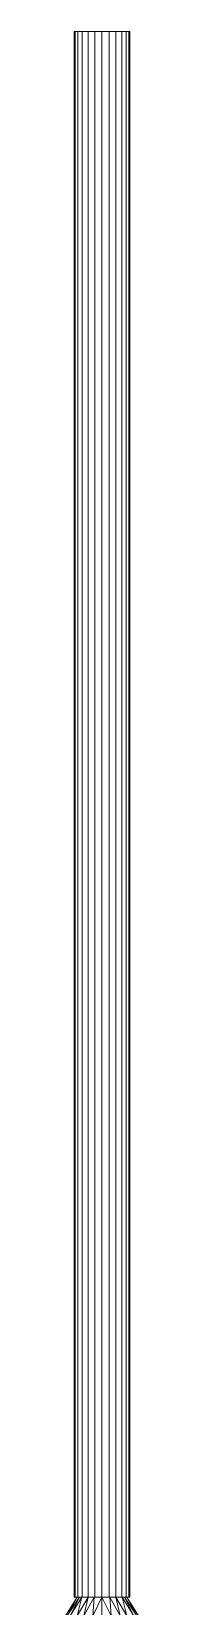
# Model space of a CAD drawing. Header units: inches. Extents: x -3033 to -2408, y 63 to 603.
# Drawn here: x -2417.6 to -2414.5, y 252.8 to 319.8 of the extents above; entities that cross this region are included whole.
import ezdxf

# ---------------------------------------------------------------- set-up
doc = ezdxf.new("R2010")
doc.units = ezdxf.units.IN
doc.header["$MEASUREMENT"] = 0
doc.layers.add('P-PIPE', color=3, linetype='Continuous', lineweight=9)
doc.layers.add('P-PIPE-CNTR', color=3, linetype='Continuous', lineweight=9)

# ---------------------------------------------------------------- blocks, each defined once
blk = doc.blocks.new('Transition - Generic - Plumbing-CW-1349033-07 - Penthouse Level')
at = {"layer": 'P-PIPE'}
mesh = blk.add_polyface(dxfattribs=at)
corners = [(0, -1.562), (0, -1.353, 0.781), (0, -0.781, 1.353), (0, 0, 1.562), (0, 0.781, 1.353), (0, 1.353, 0.781), (0, 1.562), (0, 1.353, -0.781), (0, 0.781, -1.353), (0, 0, -1.562), (0, -0.781, -1.353), (0, -1.353, -0.781)]
mesh.append_faces([[corners[k] for k in face] for face in [(0, 10, 11), (7, 5, 6)]], dxfattribs={"vtx0": -1})
mesh.append_faces([[corners[k] for k in face] for face in [(0, 5, 9, 10)]], dxfattribs={"vtx0": -1, "vtx1": -1, "vtx3": -1})
mesh.append_faces([[corners[k] for k in face] for face in [(5, 7, 8, 9)]], dxfattribs={"vtx0": -1, "vtx3": -1})
mesh.append_faces([[corners[k] for k in face] for face in [(4, 5, 0, 1)]], dxfattribs={"vtx1": -1, "vtx3": -1})
mesh.append_faces([[corners[k] for k in face] for face in [(2, 3, 4, 1)]], dxfattribs={"vtx2": -1})
mesh = blk.add_polyface(dxfattribs=at)
corners = [(0, -1.562), (0, -1.353, -0.781), (0, -0.781, -1.353), (0, 0, -1.562), (0, 0.781, -1.353), (0, 1.353, -0.781), (0, 1.562), (0.781, 1.062), (0.781, 0.86, -0.625), (0.781, 0.328, -1.01), (0.781, -0.328, -1.01), (0.781, -0.86, -0.625), (0.781, -1.062), (0, 1.488, -0.279), (0.781, 0.961, -0.312), (0, -1.488, -0.279), (0.781, -0.961, -0.312), (0.781, 0.594, -0.818), (0, 1.067, -1.067), (0, 0.391, -1.458), (0.781, -0.594, -0.818), (0, -1.067, -1.067), (0, -0.391, -1.458), (0.781, 0, -1.01)]
mesh.append_faces([[corners[k] for k in face] for face in [(7, 13, 6)]], dxfattribs={"vtx0": -1})
mesh.append_faces([[corners[k] for k in face] for face in [(10, 22, 23), (1, 16, 15), (5, 8, 18), (2, 20, 21), (19, 23, 3), (23, 19, 9)]], dxfattribs={"vtx0": -1, "vtx1": -1})
mesh.append_faces([[corners[k] for k in face] for face in [(5, 14, 8), (18, 8, 17), (13, 7, 14), (2, 10, 20), (15, 16, 12), (11, 1, 21), (10, 2, 22), (17, 4, 18), (23, 22, 3)]], dxfattribs={"vtx0": -1, "vtx2": -1})
mesh.append_faces([[corners[k] for k in face] for face in [(19, 4, 9), (5, 13, 14), (17, 9, 4), (20, 11, 21), (11, 16, 1)]], dxfattribs={"vtx1": -1, "vtx2": -1})
mesh.append_faces([[corners[k] for k in face] for face in [(12, 0, 15)]], dxfattribs={"vtx2": -1})
mesh = blk.add_polyface(dxfattribs=at)
corners = [(0, 1.562), (0, 1.353, 0.781), (0, 0.781, 1.353), (0, 0, 1.562), (0, -0.781, 1.353), (0, -1.353, 0.781), (0, -1.562), (0.781, -1.062), (0.781, -0.86, 0.625), (0.781, -0.328, 1.01), (0.781, 0.328, 1.01), (0.781, 0.86, 0.625), (0.781, 1.062), (0, -1.488, 0.279), (0.781, -0.961, 0.312), (0, 1.488, 0.279), (0.781, 0.961, 0.312), (0.781, -0.594, 0.818), (0, -1.067, 1.067), (0, -0.391, 1.458), (0.781, 0.594, 0.818), (0, 1.067, 1.067), (0, 0.391, 1.458), (0.781, 0, 1.01)]
mesh.append_faces([[corners[k] for k in face] for face in [(7, 13, 6)]], dxfattribs={"vtx0": -1})
mesh.append_faces([[corners[k] for k in face] for face in [(10, 22, 23), (1, 16, 15), (5, 8, 18), (2, 20, 21), (19, 23, 3), (23, 19, 9)]], dxfattribs={"vtx0": -1, "vtx1": -1})
mesh.append_faces([[corners[k] for k in face] for face in [(5, 14, 8), (18, 8, 17), (13, 7, 14), (2, 10, 20), (15, 16, 12), (11, 1, 21), (10, 2, 22), (17, 4, 18), (23, 22, 3)]], dxfattribs={"vtx0": -1, "vtx2": -1})
mesh.append_faces([[corners[k] for k in face] for face in [(19, 4, 9), (5, 13, 14), (17, 9, 4), (20, 11, 21), (11, 16, 1)]], dxfattribs={"vtx1": -1, "vtx2": -1})
mesh.append_faces([[corners[k] for k in face] for face in [(12, 0, 15)]], dxfattribs={"vtx2": -1})
mesh = blk.add_polyface(dxfattribs=at)
corners = [(0.781, -1.062), (0.781, -0.86, -0.625), (0.781, -0.328, -1.01), (0.781, 0.328, -1.01), (0.781, 0.86, -0.625), (0.781, 1.062), (0.781, 0.86, 0.625), (0.781, 0.328, 1.01), (0.781, -0.328, 1.01), (0.781, -0.86, 0.625)]
mesh.append_faces([[corners[k] for k in face] for face in [(1, 2, 9, 0)]], dxfattribs={"vtx1": -1})
mesh.append_faces([[corners[k] for k in face] for face in [(5, 6, 9, 2)]], dxfattribs={"vtx1": -1, "vtx2": -1, "vtx3": -1})
mesh.append_faces([[corners[k] for k in face] for face in [(7, 8, 9, 6), (3, 4, 5, 2)]], dxfattribs={"vtx2": -1})

msp = doc.modelspace()

# ---------------------------------------------------------------- linework, layer by layer
at = {"layer": 'P-PIPE-CNTR', "color": 1}
for p, q in [((-2416.06, 253.167, 1246), (-2416.06, 319.776, 1246)), ((-2416.06, 253.167, 1246), (-2416.06, 319.776, 1246)), ((-2416.06, 252.386, 1246), (-2416.06, 253.167, 1246))]:
    msp.add_line(p, q, dxfattribs=at)

# ---------------------------------------------------------------- block references
at = {"layer": 'P-PIPE', "color": 1, "rotation": 90}
msp.add_blockref('Transition - Generic - Plumbing-CW-1349033-07 - Penthouse Level', (-2416.06, 252.386, 1246), dxfattribs=at)

# ---------------------------------------------------------------- meshes
at = {"layer": 'P-PIPE', "color": 1}
mesh = msp.add_polyface(dxfattribs=at)
corners = [(-2414.872, 319.776, 1246), (-2414.913, 319.776, 1245.693), (-2415.031, 319.776, 1245.406), (-2415.22, 319.776, 1245.16), (-2415.466, 319.776, 1244.972), (-2415.752, 319.776, 1244.853), (-2416.06, 319.776, 1244.812), (-2416.367, 319.776, 1244.853), (-2416.653, 319.776, 1244.972), (-2416.9, 319.776, 1245.16), (-2417.088, 319.776, 1245.406), (-2417.207, 319.776, 1245.693), (-2417.247, 319.776, 1246), (-2417.207, 319.776, 1246.307), (-2417.088, 319.776, 1246.594), (-2416.9, 319.776, 1246.84), (-2416.653, 319.776, 1247.028), (-2416.367, 319.776, 1247.147), (-2416.06, 319.776, 1247.187), (-2415.752, 319.776, 1247.147), (-2415.466, 319.776, 1247.028), (-2415.22, 319.776, 1246.84), (-2415.031, 319.776, 1246.594), (-2414.913, 319.776, 1246.307)]
mesh.append_faces([[corners[k] for k in face] for face in [(10, 8, 9), (6, 4, 5), (16, 13, 14, 15), (22, 20, 21)]], dxfattribs={"vtx0": -1, "color": 1})
mesh.append_faces([[corners[k] for k in face] for face in [(16, 4, 8, 12), (20, 4, 16, 18)]], dxfattribs={"vtx0": -1, "vtx1": -1, "vtx2": -1, "vtx3": -1, "color": 1})
mesh.append_faces([[corners[k] for k in face] for face in [(16, 12, 13)]], dxfattribs={"vtx0": -1, "vtx2": -1, "color": 1})
mesh.append_faces([[corners[k] for k in face] for face in [(20, 22, 23, 0)]], dxfattribs={"vtx0": -1, "vtx3": -1, "color": 1})
mesh.append_faces([[corners[k] for k in face] for face in [(11, 12, 8, 10)]], dxfattribs={"vtx1": -1, "vtx2": -1, "color": 1})
mesh.append_faces([[corners[k] for k in face] for face in [(0, 1, 4, 20)]], dxfattribs={"vtx1": -1, "vtx2": -1, "vtx3": -1, "color": 1})
mesh.append_faces([[corners[k] for k in face] for face in [(2, 3, 4, 1), (16, 17, 18), (18, 19, 20)]], dxfattribs={"vtx2": -1, "color": 1})
mesh.append_faces([[corners[k] for k in face] for face in [(6, 7, 8, 4)]], dxfattribs={"vtx2": -1, "vtx3": -1, "color": 1})
mesh = msp.add_polyface(dxfattribs=at)
corners = [(-2417.247, 253.167, 1246), (-2417.207, 253.167, 1246.307), (-2417.088, 253.167, 1246.594), (-2416.9, 253.167, 1246.84), (-2416.653, 253.167, 1247.028), (-2416.367, 253.167, 1247.147), (-2416.06, 253.167, 1247.187), (-2416.06, 319.776, 1247.187), (-2416.367, 319.776, 1247.147), (-2416.653, 319.776, 1247.028), (-2416.9, 319.776, 1246.84), (-2417.088, 319.776, 1246.594), (-2417.207, 319.776, 1246.307), (-2417.247, 319.776, 1246)]
mesh.append_faces([[corners[k] for k in face] for face in [(7, 8, 5, 6)]], dxfattribs={"vtx1": -1, "color": 1})
mesh.append_faces([[corners[k] for k in face] for face in [(8, 9, 4, 5), (3, 4, 9, 10), (11, 12, 1, 2), (2, 3, 10, 11)]], dxfattribs={"vtx1": -1, "vtx3": -1, "color": 1})
mesh.append_faces([[corners[k] for k in face] for face in [(12, 13, 0, 1)]], dxfattribs={"vtx3": -1, "color": 1})
mesh = msp.add_polyface(dxfattribs=at)
corners = [(-2416.06, 253.167, 1244.812), (-2416.367, 253.167, 1244.853), (-2416.653, 253.167, 1244.972), (-2416.9, 253.167, 1245.16), (-2417.088, 253.167, 1245.406), (-2417.207, 253.167, 1245.693), (-2417.247, 253.167, 1246), (-2417.247, 319.776, 1246), (-2417.207, 319.776, 1245.693), (-2417.088, 319.776, 1245.406), (-2416.9, 319.776, 1245.16), (-2416.653, 319.776, 1244.972), (-2416.367, 319.776, 1244.853), (-2416.06, 319.776, 1244.812)]
mesh.append_faces([[corners[k] for k in face] for face in [(7, 8, 5, 6)]], dxfattribs={"vtx1": -1, "color": 1})
mesh.append_faces([[corners[k] for k in face] for face in [(8, 9, 4, 5), (3, 4, 9, 10), (11, 12, 1, 2), (2, 3, 10, 11)]], dxfattribs={"vtx1": -1, "vtx3": -1, "color": 1})
mesh.append_faces([[corners[k] for k in face] for face in [(12, 13, 0, 1)]], dxfattribs={"vtx3": -1, "color": 1})
mesh = msp.add_polyface(dxfattribs=at)
corners = [(-2416.06, 253.167, 1247.187), (-2415.752, 253.167, 1247.147), (-2415.466, 253.167, 1247.028), (-2415.22, 253.167, 1246.84), (-2415.031, 253.167, 1246.594), (-2414.913, 253.167, 1246.307), (-2414.872, 253.167, 1246), (-2414.872, 319.776, 1246), (-2414.913, 319.776, 1246.307), (-2415.031, 319.776, 1246.594), (-2415.22, 319.776, 1246.84), (-2415.466, 319.776, 1247.028), (-2415.752, 319.776, 1247.147), (-2416.06, 319.776, 1247.187)]
mesh.append_faces([[corners[k] for k in face] for face in [(8, 9, 4, 5), (3, 4, 9, 10), (11, 12, 1, 2), (2, 3, 10, 11)]], dxfattribs={"vtx1": -1, "vtx3": -1, "color": 1})
mesh.append_faces([[corners[k] for k in face] for face in [(6, 7, 8, 5)]], dxfattribs={"vtx2": -1, "color": 1})
mesh.append_faces([[corners[k] for k in face] for face in [(12, 13, 0, 1)]], dxfattribs={"vtx3": -1, "color": 1})
mesh = msp.add_polyface(dxfattribs=at)
corners = [(-2414.872, 253.167, 1246), (-2414.913, 253.167, 1245.693), (-2415.031, 253.167, 1245.406), (-2415.22, 253.167, 1245.16), (-2415.466, 253.167, 1244.972), (-2415.752, 253.167, 1244.853), (-2416.06, 253.167, 1244.812), (-2416.06, 319.776, 1244.812), (-2415.752, 319.776, 1244.853), (-2415.466, 319.776, 1244.972), (-2415.22, 319.776, 1245.16), (-2415.031, 319.776, 1245.406), (-2414.913, 319.776, 1245.693), (-2414.872, 319.776, 1246)]
mesh.append_faces([[corners[k] for k in face] for face in [(7, 8, 5, 6)]], dxfattribs={"vtx1": -1, "color": 1})
mesh.append_faces([[corners[k] for k in face] for face in [(8, 9, 4, 5), (3, 4, 9, 10), (11, 12, 1, 2), (2, 3, 10, 11)]], dxfattribs={"vtx1": -1, "vtx3": -1, "color": 1})
mesh.append_faces([[corners[k] for k in face] for face in [(12, 13, 0, 1)]], dxfattribs={"vtx3": -1, "color": 1})
mesh = msp.add_polyface(dxfattribs=at)
corners = [(-2414.872, 253.167, 1246), (-2414.913, 253.167, 1246.307), (-2415.031, 253.167, 1246.594), (-2415.22, 253.167, 1246.84), (-2415.466, 253.167, 1247.028), (-2415.752, 253.167, 1247.147), (-2416.06, 253.167, 1247.187), (-2416.367, 253.167, 1247.147), (-2416.653, 253.167, 1247.028), (-2416.9, 253.167, 1246.84), (-2417.088, 253.167, 1246.594), (-2417.207, 253.167, 1246.307), (-2417.247, 253.167, 1246), (-2417.207, 253.167, 1245.693), (-2417.088, 253.167, 1245.406), (-2416.9, 253.167, 1245.16), (-2416.653, 253.167, 1244.972), (-2416.367, 253.167, 1244.853), (-2416.06, 253.167, 1244.812), (-2415.752, 253.167, 1244.853), (-2415.466, 253.167, 1244.972), (-2415.22, 253.167, 1245.16), (-2415.031, 253.167, 1245.406), (-2414.913, 253.167, 1245.693)]
mesh.append_faces([[corners[k] for k in face] for face in [(8, 20, 4)]], dxfattribs={"vtx0": -1, "vtx1": -1, "vtx2": -1, "color": 1})
mesh.append_faces([[corners[k] for k in face] for face in [(20, 8, 16, 18)]], dxfattribs={"vtx0": -1, "vtx1": -1, "vtx2": -1, "vtx3": -1, "color": 1})
mesh.append_faces([[corners[k] for k in face] for face in [(20, 23, 0, 4)]], dxfattribs={"vtx0": -1, "vtx2": -1, "vtx3": -1, "color": 1})
mesh.append_faces([[corners[k] for k in face] for face in [(17, 18, 16), (19, 20, 18), (10, 11, 8, 9), (3, 4, 2)]], dxfattribs={"vtx1": -1, "color": 1})
mesh.append_faces([[corners[k] for k in face] for face in [(1, 2, 4, 0), (11, 12, 8)]], dxfattribs={"vtx1": -1, "vtx2": -1, "color": 1})
mesh.append_faces([[corners[k] for k in face] for face in [(12, 13, 16, 8)]], dxfattribs={"vtx1": -1, "vtx2": -1, "vtx3": -1, "color": 1})
mesh.append_faces([[corners[k] for k in face] for face in [(14, 15, 16, 13), (4, 5, 6)]], dxfattribs={"vtx2": -1, "color": 1})
mesh.append_faces([[corners[k] for k in face] for face in [(6, 7, 8, 4)]], dxfattribs={"vtx2": -1, "vtx3": -1, "color": 1})
mesh.append_faces([[corners[k] for k in face] for face in [(20, 21, 22, 23)]], dxfattribs={"vtx3": -1, "color": 1})

doc.saveas('drawing.dxf')
